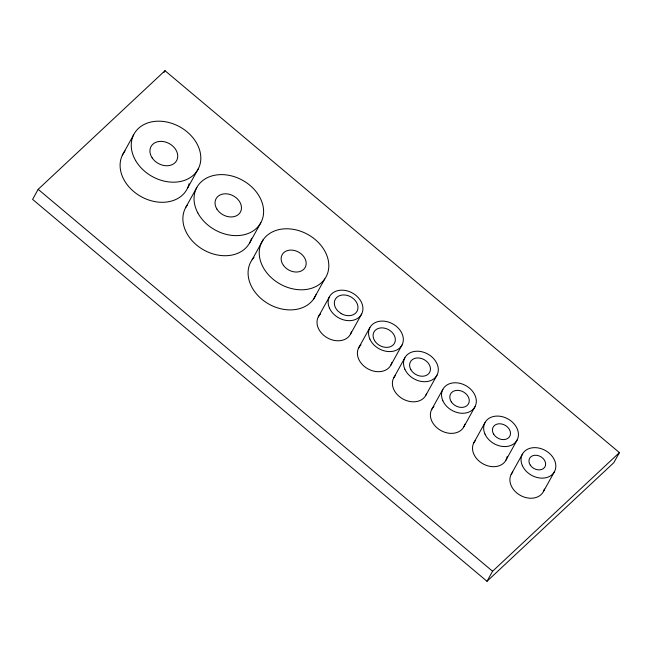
<?xml version="1.0" encoding="UTF-8"?>
<svg xmlns="http://www.w3.org/2000/svg" width="652" height="652" viewBox="0 0 652 652"><rect width="100%" height="100%" fill="white"/><g stroke="black" fill="none" stroke-linecap="round" stroke-linejoin="round"><path stroke-width="0.98" d="M38.175 189.333L32.6 199.39L487.003 581.299L613.825 462.667L619.4 452.61L164.997 70.701L38.175 189.333L492.578 571.242L487.003 581.299M164.068 72.38L164.997 70.701M122.38 155.143L133.53 135.029M187.393 188.444L198.542 168.338M185.665 207.605L196.814 187.491M249.683 242.846L260.833 222.731M252.153 259.7L263.302 239.594M313.596 299.089L324.745 278.974A36.536 28.395 29 0 0 292.813 229.26A36.536 28.395 29 0 0 264.508 269.618A36.536 28.395 29 0 0 324.745 278.974M318.306 316.872L329.456 296.766M350.474 334.199L361.624 314.085M358.706 347.785L369.847 327.679M390.874 365.112L402.023 344.998M393.694 377.915L404.843 357.801M425.862 395.234L437.011 375.12M431.689 409.472L442.838 389.358M463.865 426.791L475.006 406.677M473.817 442.781L484.966 422.667M505.985 460.1L517.134 439.994M511.201 474.338L522.35 454.232M543.369 491.665L554.518 471.551M492.578 571.242L619.4 452.61M464.852 424.175A18.272 14.197 29 0 1 440.63 430.393A18.272 14.197 29 0 1 433.955 406.514M426.595 393.523A18.272 14.197 29 0 1 402.626 398.837A18.272 14.197 29 0 1 395.299 375.625M391.86 362.488A18.272 14.197 29 0 1 367.638 368.714A18.272 14.197 29 0 1 360.963 344.835M351.461 331.575A18.272 14.197 29 0 1 327.239 337.801A18.272 14.197 29 0 1 320.572 313.922M507.158 456.555A18.272 14.197 29 0 1 483.8 464.273A18.272 14.197 29 0 1 475.422 440.499M544.355 489.041A18.272 14.197 29 0 1 520.655 495.553A18.272 14.197 29 0 1 512.806 472.056M315.967 294.737A36.536 28.395 29 0 1 267.613 303.367A36.536 28.395 29 0 1 254.027 257.377M251.566 238.249A36.536 28.395 29 0 1 205.152 250.727A36.536 28.395 29 0 1 187.263 205.095M189.056 183.758A36.536 28.395 29 0 1 142.478 197.352A36.536 28.395 29 0 1 125.029 150.954M341.183 313.588L337.809 310.955A12.421 9.658 29 0 1 341.754 295.087A12.421 9.658 29 0 1 357.981 307.768A12.421 9.658 29 0 1 341.183 313.588M484.99 434.085A18.272 14.197 29 0 0 514.868 442.944A18.272 14.197 29 0 0 503.295 416.962A18.272 14.197 29 0 0 484.99 434.085M493.662 434.167A9.503 7.384 29 0 0 509.334 436.97A9.503 7.384 29 0 0 501.396 423.922A9.503 7.384 29 0 0 493.662 434.167M522.374 465.642A18.272 14.197 29 0 0 552.252 474.509A18.272 14.197 29 0 0 540.679 448.519A18.272 14.197 29 0 0 522.374 465.642M530.263 465.112A8.769 6.813 29 0 0 544.713 467.231A8.769 6.813 29 0 0 536.922 455.341A8.769 6.813 29 0 0 530.263 465.112M442.863 400.776A18.272 14.197 29 0 0 472.749 409.635A18.272 14.197 29 0 0 461.168 383.653A18.272 14.197 29 0 0 442.863 400.776M451.323 401.852A10.228 7.954 29 0 0 468.185 404.313A10.228 7.954 29 0 0 459.089 390.45A10.228 7.954 29 0 0 451.323 401.852M404.868 369.219A18.272 14.197 29 0 0 434.745 378.078A18.272 14.197 29 0 0 423.172 352.096A18.272 14.197 29 0 0 404.868 369.219M410.858 369.66A10.962 8.517 29 0 0 428.934 373.417A10.962 8.517 29 0 0 420.312 358.201A10.962 8.517 29 0 0 410.858 369.66M369.871 339.089A18.272 14.197 29 0 0 399.757 347.956A18.272 14.197 29 0 0 388.176 321.966A18.272 14.197 29 0 0 369.871 339.089M374.615 340.678A11.695 9.087 29 0 0 393.898 344.134A11.695 9.087 29 0 0 384.142 328.07A11.695 9.087 29 0 0 374.615 340.678M329.48 308.176A18.272 14.197 29 0 0 359.358 317.043A18.272 14.197 29 0 0 347.785 291.053A18.272 14.197 29 0 0 329.48 308.176M283.4 265.323A13.154 10.22 29 0 0 305.014 267.695A13.154 10.22 29 0 0 292.552 250.164A13.154 10.22 29 0 0 283.4 265.323M197.792 212.862A36.536 28.395 29 0 0 257.972 226.79A36.536 28.395 29 0 0 230.694 175.69A36.536 28.395 29 0 0 197.792 212.862M216.863 209.015A13.888 10.791 29 0 0 239.765 213.082A13.888 10.791 29 0 0 228.143 194.027A13.888 10.791 29 0 0 216.863 209.015M135.632 160.563A36.536 28.395 29 0 0 195.893 172.519A36.536 28.395 29 0 0 166.578 121.973A36.536 28.395 29 0 0 135.632 160.563M152.128 157.849A14.613 11.361 29 0 0 176.203 161.313A14.613 11.361 29 0 0 163.155 141.525A14.613 11.361 29 0 0 152.128 157.849"/></g></svg>
